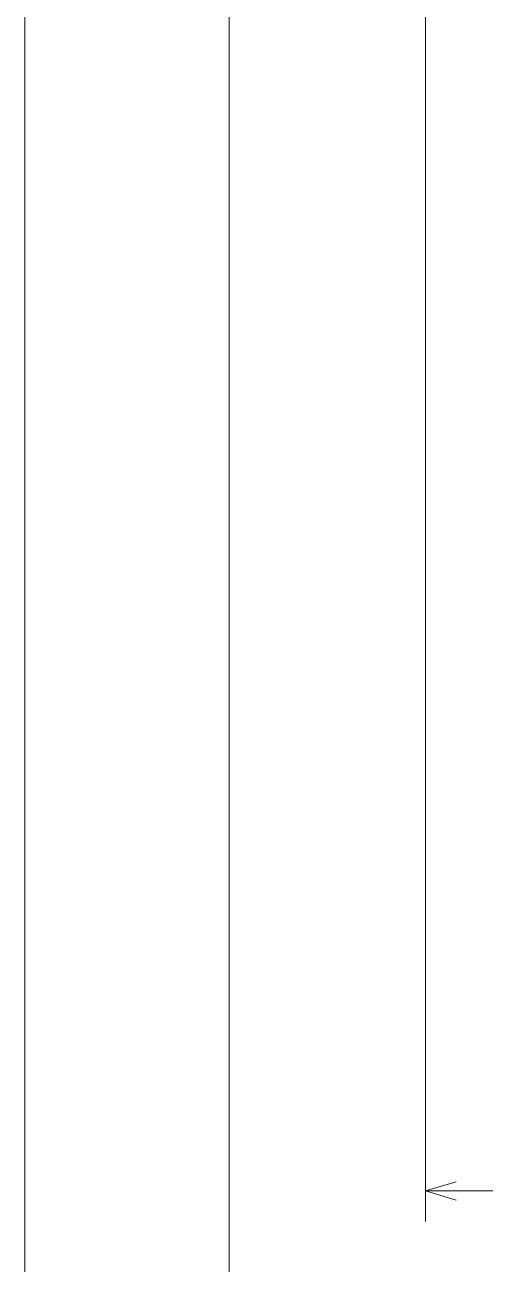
# Paper-space layout '01 Plans' of a CAD drawing. Header units: millimetres. Extents: x 5 to 415, y 7 to 290.
# Drawn here: x 5 to 27.5, y 103.4 to 164 of the extents above; entities that cross this region are included whole.
import ezdxf

# ---------------------------------------------------------------- set-up
doc = ezdxf.new("R2010")
doc.units = ezdxf.units.MM
doc.layers.add('DIMENSIONS', color=7, linetype='Continuous')
doc.layers.add('SHEET', color=7, linetype='Continuous')

# ---------------------------------------------------------------- blocks, each defined once
blk = doc.blocks.new('SHEET_01')
at = {"layer": 'DIMENSIONS', "lineweight": 13}
for p, q in [((24.592, 187.3), (24.592, 105.5)), ((24.592, 107), (159.408, 107))]:
    blk.add_line(p, q, dxfattribs=at)
at = {"layer": 'DIMENSIONS', "lineweight": 15}
for q in [(26.092, 107.45), (26.092, 106.55)]:
    blk.add_line((24.592, 107), q, dxfattribs=at)
at = {"layer": 'SHEET', "lineweight": 18}
for p, q in [((5, 7), (5, 290)), ((15, 17), (15, 277))]:
    blk.add_line(p, q, dxfattribs=at)

psp = doc.layouts.new('01 Plans')

# ---------------------------------------------------------------- block references
psp.add_blockref('SHEET_01', (0, 0))

doc.saveas('drawing.dxf')
